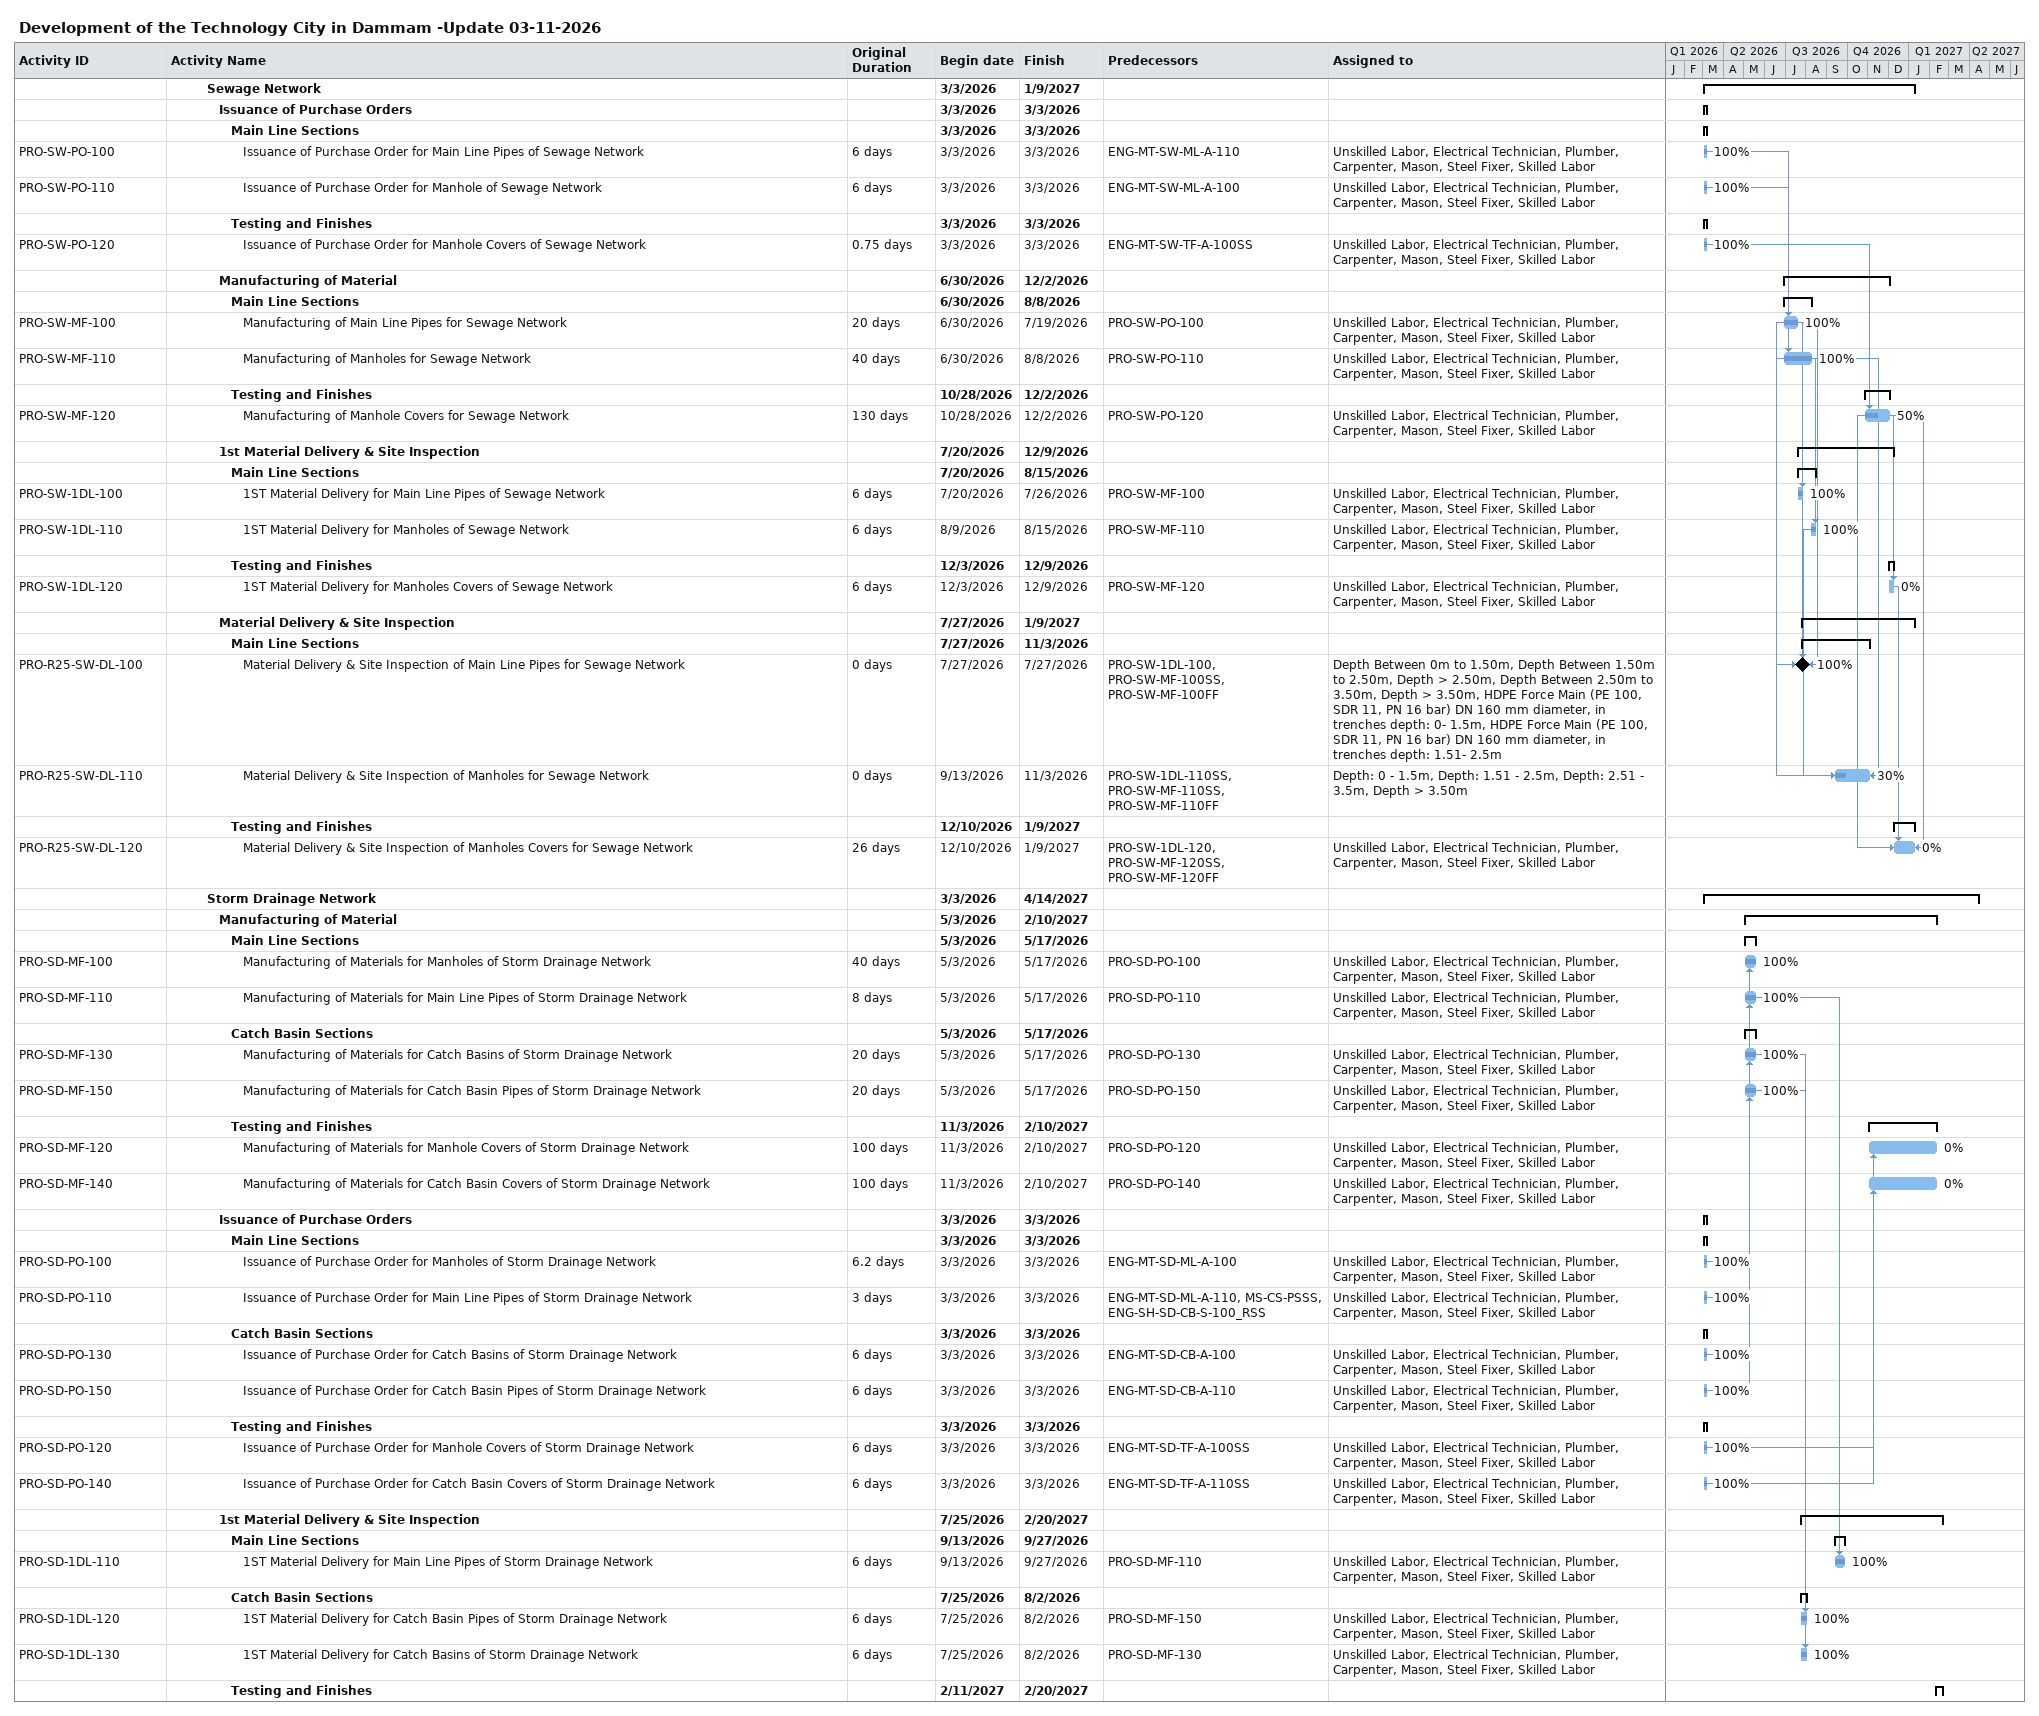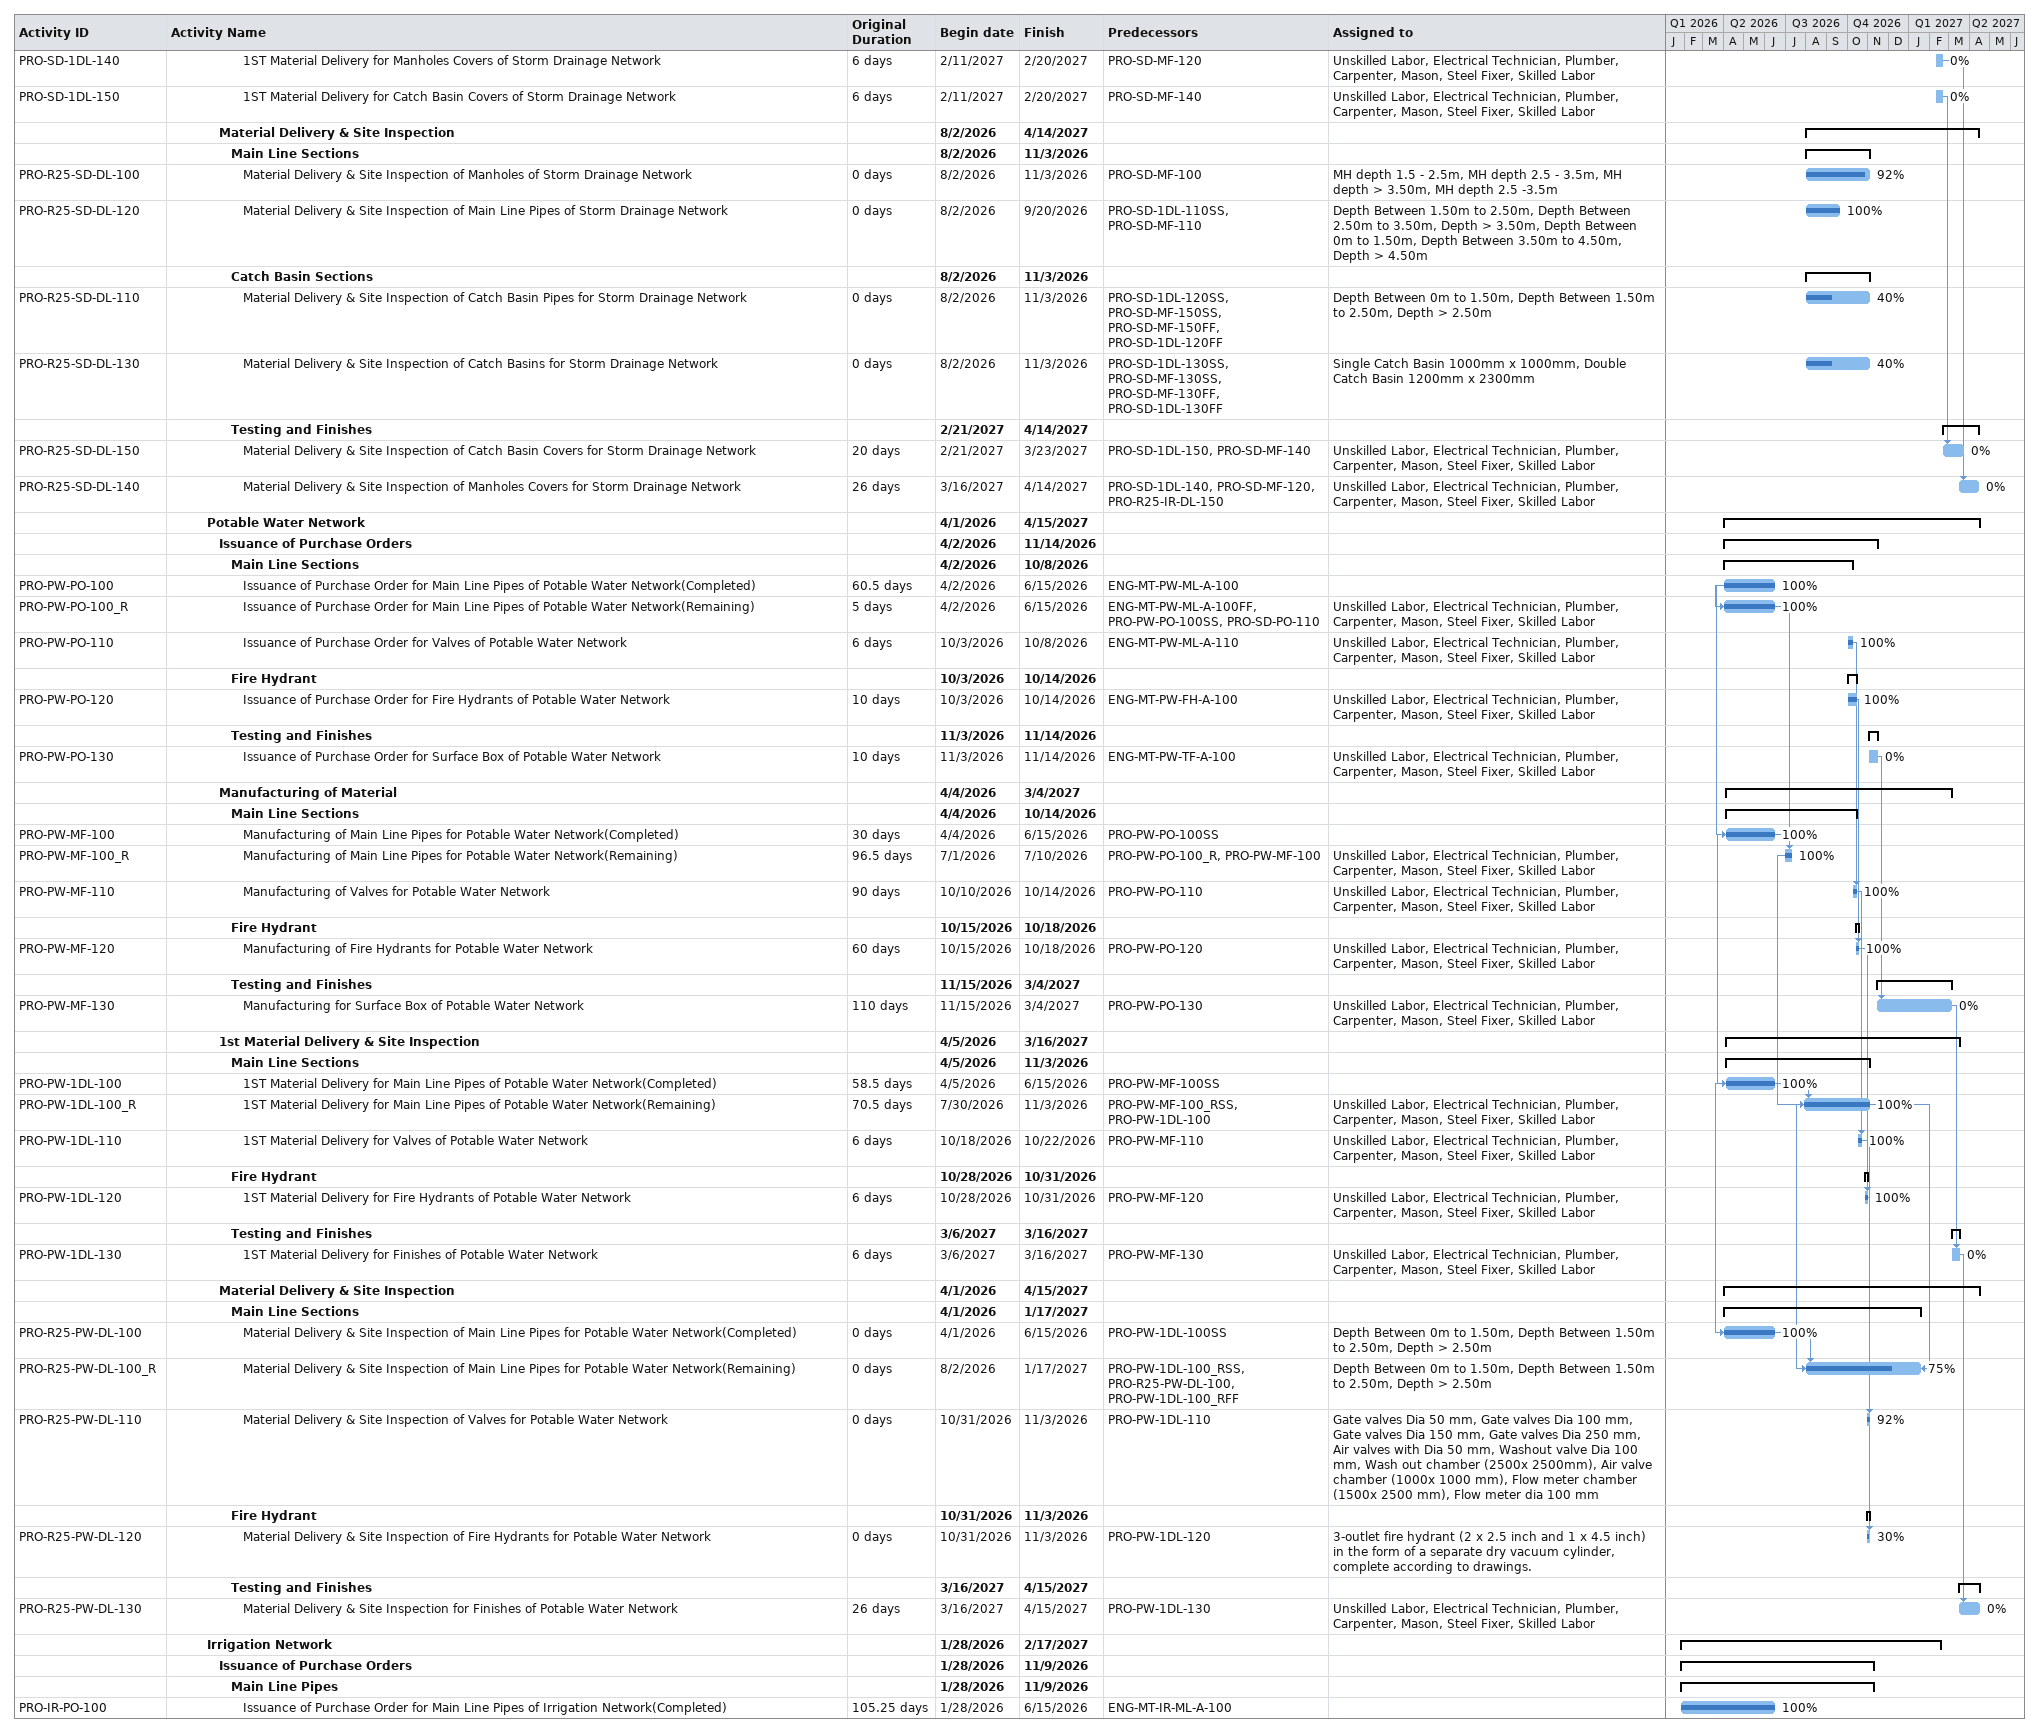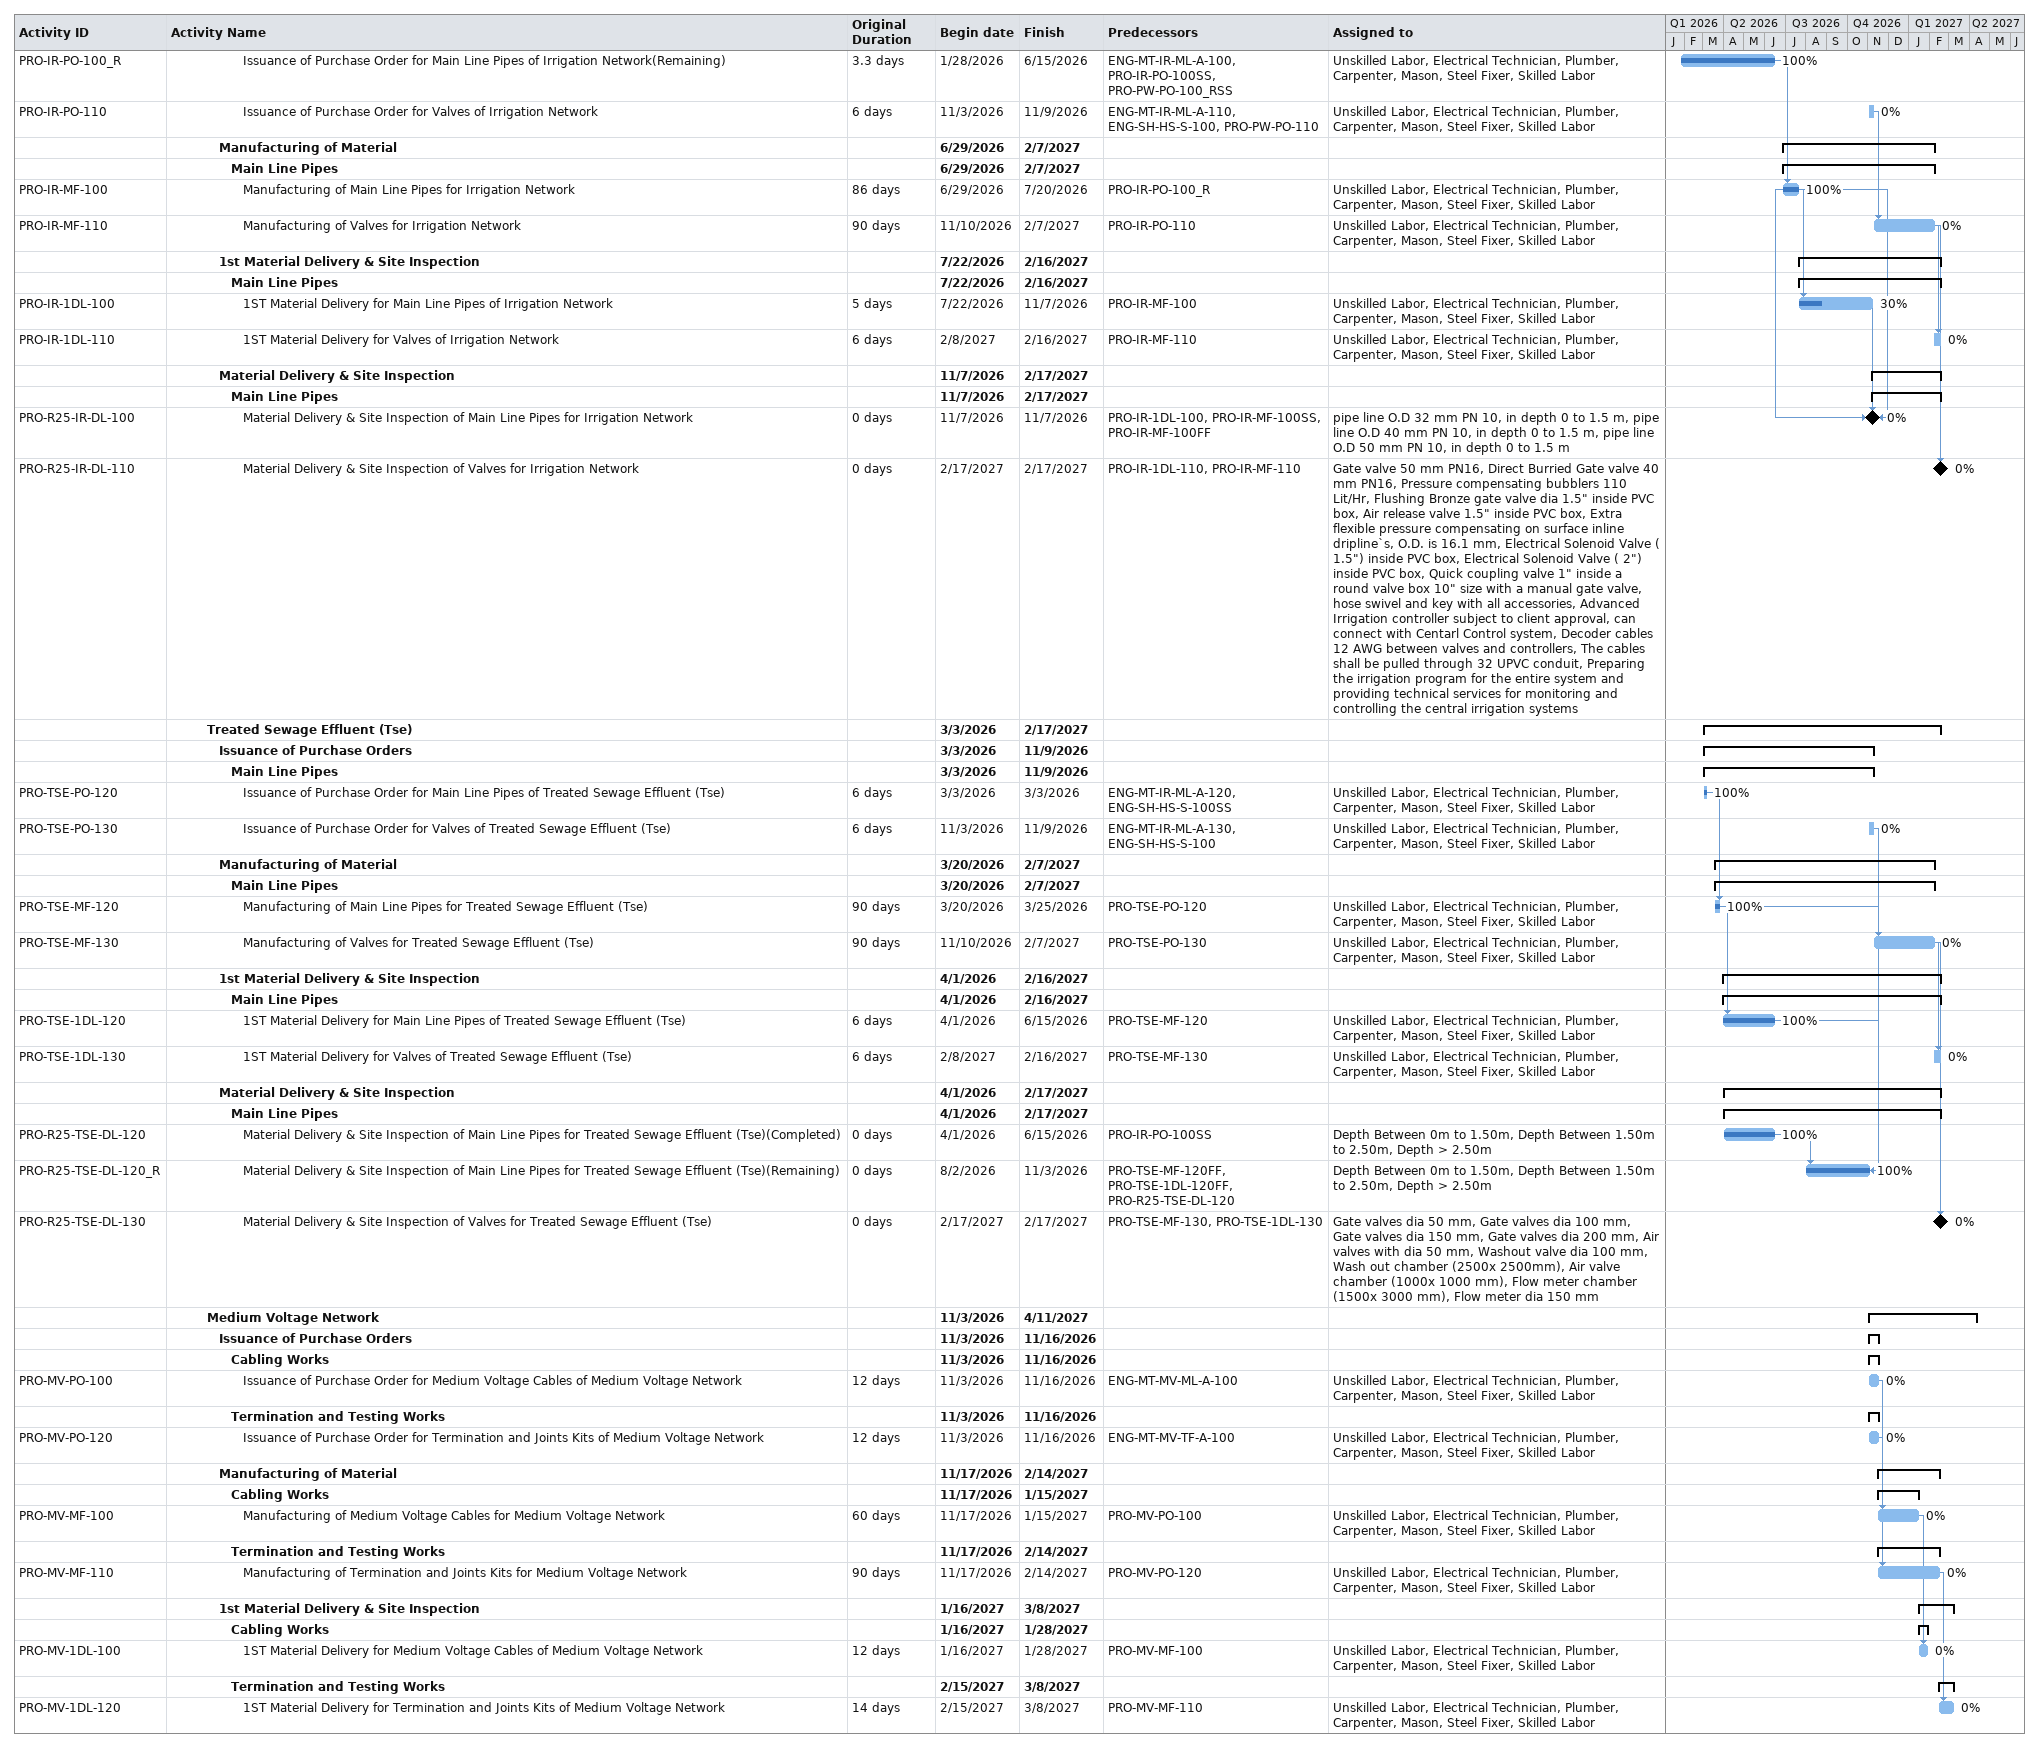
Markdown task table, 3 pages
Development of the Technology City in Dammam -Update 03-11-2026

| ID | Level | Task | Original duration | Start | Finish | Predecessors | Resources | % complete |
|---|---|---|---|---|---|---|---|---|
|  | 4 | **Sewage Network** |  | 2026-03-03 | 2027-01-09 |  |  |  |
|  | 5 | **Issuance of Purchase Orders** |  | 2026-03-03 | 2026-03-03 |  |  |  |
|  | 6 | **Main Line Sections** |  | 2026-03-03 | 2026-03-03 |  |  |  |
| PRO-SW-PO-100 | 7 | Issuance of Purchase Order for Main Line Pipes of Sewage Network | 6d | 2026-03-03 | 2026-03-03 | ENG-MT-SW-ML-A-110 | Unskilled Labor, Electrical Technician, Plumber, Carpenter, Mason, Steel Fixer, Skilled Labor | 100 |
| PRO-SW-PO-110 | 7 | Issuance of Purchase Order for Manhole of Sewage Network | 6d | 2026-03-03 | 2026-03-03 | ENG-MT-SW-ML-A-100 | Unskilled Labor, Electrical Technician, Plumber, Carpenter, Mason, Steel Fixer, Skilled Labor | 100 |
|  | 6 | **Testing and Finishes** |  | 2026-03-03 | 2026-03-03 |  |  |  |
| PRO-SW-PO-120 | 7 | Issuance of Purchase Order for Manhole Covers of Sewage Network | 0.75d | 2026-03-03 | 2026-03-03 | ENG-MT-SW-TF-A-100SS | Unskilled Labor, Electrical Technician, Plumber, Carpenter, Mason, Steel Fixer, Skilled Labor | 100 |
|  | 5 | **Manufacturing of Material** |  | 2026-06-30 | 2026-12-02 |  |  |  |
|  | 6 | **Main Line Sections** |  | 2026-06-30 | 2026-08-08 |  |  |  |
| PRO-SW-MF-100 | 7 | Manufacturing of Main Line Pipes for Sewage Network | 20d | 2026-06-30 | 2026-07-19 | PRO-SW-PO-100 | Unskilled Labor, Electrical Technician, Plumber, Carpenter, Mason, Steel Fixer, Skilled Labor | 100 |
| PRO-SW-MF-110 | 7 | Manufacturing of Manholes for Sewage Network | 40d | 2026-06-30 | 2026-08-08 | PRO-SW-PO-110 | Unskilled Labor, Electrical Technician, Plumber, Carpenter, Mason, Steel Fixer, Skilled Labor | 100 |
|  | 6 | **Testing and Finishes** |  | 2026-10-28 | 2026-12-02 |  |  |  |
| PRO-SW-MF-120 | 7 | Manufacturing of Manhole Covers for Sewage Network | 130d | 2026-10-28 | 2026-12-02 | PRO-SW-PO-120 | Unskilled Labor, Electrical Technician, Plumber, Carpenter, Mason, Steel Fixer, Skilled Labor | 50 |
|  | 5 | **1st Material Delivery & Site Inspection** |  | 2026-07-20 | 2026-12-09 |  |  |  |
|  | 6 | **Main Line Sections** |  | 2026-07-20 | 2026-08-15 |  |  |  |
| PRO-SW-1DL-100 | 7 | 1ST Material Delivery for Main Line Pipes of Sewage Network | 6d | 2026-07-20 | 2026-07-26 | PRO-SW-MF-100 | Unskilled Labor, Electrical Technician, Plumber, Carpenter, Mason, Steel Fixer, Skilled Labor | 100 |
| PRO-SW-1DL-110 | 7 | 1ST Material Delivery for Manholes of Sewage Network | 6d | 2026-08-09 | 2026-08-15 | PRO-SW-MF-110 | Unskilled Labor, Electrical Technician, Plumber, Carpenter, Mason, Steel Fixer, Skilled Labor | 100 |
|  | 6 | **Testing and Finishes** |  | 2026-12-03 | 2026-12-09 |  |  |  |
| PRO-SW-1DL-120 | 7 | 1ST Material Delivery for Manholes Covers of Sewage Network | 6d | 2026-12-03 | 2026-12-09 | PRO-SW-MF-120 | Unskilled Labor, Electrical Technician, Plumber, Carpenter, Mason, Steel Fixer, Skilled Labor | 0 |
|  | 5 | **Material Delivery & Site Inspection** |  | 2026-07-27 | 2027-01-09 |  |  |  |
|  | 6 | **Main Line Sections** |  | 2026-07-27 | 2026-11-03 |  |  |  |
| PRO-R25-SW-DL-100 | 7 | Material Delivery & Site Inspection of Main Line Pipes for Sewage Network | 0d | 2026-07-27 | 2026-07-27 | PRO-SW-1DL-100, PRO-SW-MF-100SS, PRO-SW-MF-100FF | Depth Between 0m to 1.50m, Depth Between 1.50m to 2.50m, Depth > 2.50m, Depth Between 2.50m to 3.50m, Depth > 3.50m, HDPE Force Main (PE 100, SDR 11, PN 16 bar) DN 160 mm diameter, in trenches depth: 0- 1.5m, HDPE Force Main (PE 100, SDR 11, PN 16 bar) DN 160 mm diameter, in trenches depth: 1.51- 2.5m | 100 |
| PRO-R25-SW-DL-110 | 7 | Material Delivery & Site Inspection of Manholes for Sewage Network | 0d | 2026-09-13 | 2026-11-03 | PRO-SW-1DL-110SS, PRO-SW-MF-110SS, PRO-SW-MF-110FF | Depth: 0 - 1.5m, Depth: 1.51 - 2.5m, Depth: 2.51 - 3.5m, Depth > 3.50m | 30 |
|  | 6 | **Testing and Finishes** |  | 2026-12-10 | 2027-01-09 |  |  |  |
| PRO-R25-SW-DL-120 | 7 | Material Delivery & Site Inspection of Manholes Covers for Sewage Network | 26d | 2026-12-10 | 2027-01-09 | PRO-SW-1DL-120, PRO-SW-MF-120SS, PRO-SW-MF-120FF | Unskilled Labor, Electrical Technician, Plumber, Carpenter, Mason, Steel Fixer, Skilled Labor | 0 |
|  | 4 | **Storm Drainage Network** |  | 2026-03-03 | 2027-04-14 |  |  |  |
|  | 5 | **Manufacturing of Material** |  | 2026-05-03 | 2027-02-10 |  |  |  |
|  | 6 | **Main Line Sections** |  | 2026-05-03 | 2026-05-17 |  |  |  |
| PRO-SD-MF-100 | 7 | Manufacturing of Materials for Manholes of Storm Drainage Network | 40d | 2026-05-03 | 2026-05-17 | PRO-SD-PO-100 | Unskilled Labor, Electrical Technician, Plumber, Carpenter, Mason, Steel Fixer, Skilled Labor | 100 |
| PRO-SD-MF-110 | 7 | Manufacturing of Materials for Main Line Pipes of Storm Drainage Network | 8d | 2026-05-03 | 2026-05-17 | PRO-SD-PO-110 | Unskilled Labor, Electrical Technician, Plumber, Carpenter, Mason, Steel Fixer, Skilled Labor | 100 |
|  | 6 | **Catch Basin Sections** |  | 2026-05-03 | 2026-05-17 |  |  |  |
| PRO-SD-MF-130 | 7 | Manufacturing of Materials for Catch Basins of Storm Drainage Network | 20d | 2026-05-03 | 2026-05-17 | PRO-SD-PO-130 | Unskilled Labor, Electrical Technician, Plumber, Carpenter, Mason, Steel Fixer, Skilled Labor | 100 |
| PRO-SD-MF-150 | 7 | Manufacturing of Materials for Catch Basin Pipes of Storm Drainage Network | 20d | 2026-05-03 | 2026-05-17 | PRO-SD-PO-150 | Unskilled Labor, Electrical Technician, Plumber, Carpenter, Mason, Steel Fixer, Skilled Labor | 100 |
|  | 6 | **Testing and Finishes** |  | 2026-11-03 | 2027-02-10 |  |  |  |
| PRO-SD-MF-120 | 7 | Manufacturing of Materials for Manhole Covers of Storm Drainage Network | 100d | 2026-11-03 | 2027-02-10 | PRO-SD-PO-120 | Unskilled Labor, Electrical Technician, Plumber, Carpenter, Mason, Steel Fixer, Skilled Labor | 0 |
| PRO-SD-MF-140 | 7 | Manufacturing of Materials for Catch Basin Covers of Storm Drainage Network | 100d | 2026-11-03 | 2027-02-10 | PRO-SD-PO-140 | Unskilled Labor, Electrical Technician, Plumber, Carpenter, Mason, Steel Fixer, Skilled Labor | 0 |
|  | 5 | **Issuance of Purchase Orders** |  | 2026-03-03 | 2026-03-03 |  |  |  |
|  | 6 | **Main Line Sections** |  | 2026-03-03 | 2026-03-03 |  |  |  |
| PRO-SD-PO-100 | 7 | Issuance of Purchase Order for Manholes of Storm Drainage Network | 6.2d | 2026-03-03 | 2026-03-03 | ENG-MT-SD-ML-A-100 | Unskilled Labor, Electrical Technician, Plumber, Carpenter, Mason, Steel Fixer, Skilled Labor | 100 |
| PRO-SD-PO-110 | 7 | Issuance of Purchase Order for Main Line Pipes of Storm Drainage Network | 3d | 2026-03-03 | 2026-03-03 | ENG-MT-SD-ML-A-110, MS-CS-PSSS, ENG-SH-SD-CB-S-100_RSS | Unskilled Labor, Electrical Technician, Plumber, Carpenter, Mason, Steel Fixer, Skilled Labor | 100 |
|  | 6 | **Catch Basin Sections** |  | 2026-03-03 | 2026-03-03 |  |  |  |
| PRO-SD-PO-130 | 7 | Issuance of Purchase Order for Catch Basins of Storm Drainage Network | 6d | 2026-03-03 | 2026-03-03 | ENG-MT-SD-CB-A-100 | Unskilled Labor, Electrical Technician, Plumber, Carpenter, Mason, Steel Fixer, Skilled Labor | 100 |
| PRO-SD-PO-150 | 7 | Issuance of Purchase Order for Catch Basin Pipes of Storm Drainage Network | 6d | 2026-03-03 | 2026-03-03 | ENG-MT-SD-CB-A-110 | Unskilled Labor, Electrical Technician, Plumber, Carpenter, Mason, Steel Fixer, Skilled Labor | 100 |
|  | 6 | **Testing and Finishes** |  | 2026-03-03 | 2026-03-03 |  |  |  |
| PRO-SD-PO-120 | 7 | Issuance of Purchase Order for Manhole Covers of Storm Drainage Network | 6d | 2026-03-03 | 2026-03-03 | ENG-MT-SD-TF-A-100SS | Unskilled Labor, Electrical Technician, Plumber, Carpenter, Mason, Steel Fixer, Skilled Labor | 100 |
| PRO-SD-PO-140 | 7 | Issuance of Purchase Order for Catch Basin Covers of Storm Drainage Network | 6d | 2026-03-03 | 2026-03-03 | ENG-MT-SD-TF-A-110SS | Unskilled Labor, Electrical Technician, Plumber, Carpenter, Mason, Steel Fixer, Skilled Labor | 100 |
|  | 5 | **1st Material Delivery & Site Inspection** |  | 2026-07-25 | 2027-02-20 |  |  |  |
|  | 6 | **Main Line Sections** |  | 2026-09-13 | 2026-09-27 |  |  |  |
| PRO-SD-1DL-110 | 7 | 1ST Material Delivery for Main Line Pipes of Storm Drainage Network | 6d | 2026-09-13 | 2026-09-27 | PRO-SD-MF-110 | Unskilled Labor, Electrical Technician, Plumber, Carpenter, Mason, Steel Fixer, Skilled Labor | 100 |
|  | 6 | **Catch Basin Sections** |  | 2026-07-25 | 2026-08-02 |  |  |  |
| PRO-SD-1DL-120 | 7 | 1ST Material Delivery for Catch Basin Pipes of Storm Drainage Network | 6d | 2026-07-25 | 2026-08-02 | PRO-SD-MF-150 | Unskilled Labor, Electrical Technician, Plumber, Carpenter, Mason, Steel Fixer, Skilled Labor | 100 |
| PRO-SD-1DL-130 | 7 | 1ST Material Delivery for Catch Basins of Storm Drainage Network | 6d | 2026-07-25 | 2026-08-02 | PRO-SD-MF-130 | Unskilled Labor, Electrical Technician, Plumber, Carpenter, Mason, Steel Fixer, Skilled Labor | 100 |
|  | 6 | **Testing and Finishes** |  | 2027-02-11 | 2027-02-20 |  |  |  |
| PRO-SD-1DL-140 | 7 | 1ST Material Delivery for Manholes Covers of Storm Drainage Network | 6d | 2027-02-11 | 2027-02-20 | PRO-SD-MF-120 | Unskilled Labor, Electrical Technician, Plumber, Carpenter, Mason, Steel Fixer, Skilled Labor | 0 |
| PRO-SD-1DL-150 | 7 | 1ST Material Delivery for Catch Basin Covers of Storm Drainage Network | 6d | 2027-02-11 | 2027-02-20 | PRO-SD-MF-140 | Unskilled Labor, Electrical Technician, Plumber, Carpenter, Mason, Steel Fixer, Skilled Labor | 0 |
|  | 5 | **Material Delivery & Site Inspection** |  | 2026-08-02 | 2027-04-14 |  |  |  |
|  | 6 | **Main Line Sections** |  | 2026-08-02 | 2026-11-03 |  |  |  |
| PRO-R25-SD-DL-100 | 7 | Material Delivery & Site Inspection of Manholes of Storm Drainage Network | 0d | 2026-08-02 | 2026-11-03 | PRO-SD-MF-100 | MH depth 1.5 - 2.5m, MH depth 2.5 - 3.5m, MH depth > 3.50m, MH depth 2.5 -3.5m | 92 |
| PRO-R25-SD-DL-120 | 7 | Material Delivery & Site Inspection of Main Line Pipes of Storm Drainage Network | 0d | 2026-08-02 | 2026-09-20 | PRO-SD-1DL-110SS, PRO-SD-MF-110 | Depth Between 1.50m to 2.50m, Depth Between 2.50m to 3.50m, Depth > 3.50m, Depth Between 0m to 1.50m, Depth Between 3.50m to 4.50m, Depth > 4.50m | 100 |
|  | 6 | **Catch Basin Sections** |  | 2026-08-02 | 2026-11-03 |  |  |  |
| PRO-R25-SD-DL-110 | 7 | Material Delivery & Site Inspection of Catch Basin Pipes for Storm Drainage Network | 0d | 2026-08-02 | 2026-11-03 | PRO-SD-1DL-120SS, PRO-SD-MF-150SS, PRO-SD-MF-150FF, PRO-SD-1DL-120FF | Depth Between 0m to 1.50m, Depth Between 1.50m to 2.50m, Depth > 2.50m | 40 |
| PRO-R25-SD-DL-130 | 7 | Material Delivery & Site Inspection of Catch Basins for Storm Drainage Network | 0d | 2026-08-02 | 2026-11-03 | PRO-SD-1DL-130SS, PRO-SD-MF-130SS, PRO-SD-MF-130FF, PRO-SD-1DL-130FF | Single Catch Basin 1000mm x 1000mm, Double Catch Basin 1200mm x 2300mm | 40 |
|  | 6 | **Testing and Finishes** |  | 2027-02-21 | 2027-04-14 |  |  |  |
| PRO-R25-SD-DL-150 | 7 | Material Delivery & Site Inspection of Catch Basin Covers for Storm Drainage Network | 20d | 2027-02-21 | 2027-03-23 | PRO-SD-1DL-150, PRO-SD-MF-140 | Unskilled Labor, Electrical Technician, Plumber, Carpenter, Mason, Steel Fixer, Skilled Labor | 0 |
| PRO-R25-SD-DL-140 | 7 | Material Delivery & Site Inspection of Manholes Covers for Storm Drainage Network | 26d | 2027-03-16 | 2027-04-14 | PRO-SD-1DL-140, PRO-SD-MF-120, PRO-R25-IR-DL-150 | Unskilled Labor, Electrical Technician, Plumber, Carpenter, Mason, Steel Fixer, Skilled Labor | 0 |
|  | 4 | **Potable Water Network** |  | 2026-04-01 | 2027-04-15 |  |  |  |
|  | 5 | **Issuance of Purchase Orders** |  | 2026-04-02 | 2026-11-14 |  |  |  |
|  | 6 | **Main Line Sections** |  | 2026-04-02 | 2026-10-08 |  |  |  |
| PRO-PW-PO-100 | 7 | Issuance of Purchase Order for Main Line Pipes of Potable Water Network(Completed) | 60.5d | 2026-04-02 | 2026-06-15 | ENG-MT-PW-ML-A-100 |  | 100 |
| PRO-PW-PO-100_R | 7 | Issuance of Purchase Order for Main Line Pipes of Potable Water Network(Remaining) | 5d | 2026-04-02 | 2026-06-15 | ENG-MT-PW-ML-A-100FF, PRO-PW-PO-100SS, PRO-SD-PO-110 | Unskilled Labor, Electrical Technician, Plumber, Carpenter, Mason, Steel Fixer, Skilled Labor | 100 |
| PRO-PW-PO-110 | 7 | Issuance of Purchase Order for Valves of Potable Water Network | 6d | 2026-10-03 | 2026-10-08 | ENG-MT-PW-ML-A-110 | Unskilled Labor, Electrical Technician, Plumber, Carpenter, Mason, Steel Fixer, Skilled Labor | 100 |
|  | 6 | **Fire Hydrant** |  | 2026-10-03 | 2026-10-14 |  |  |  |
| PRO-PW-PO-120 | 7 | Issuance of Purchase Order for Fire Hydrants of Potable Water Network | 10d | 2026-10-03 | 2026-10-14 | ENG-MT-PW-FH-A-100 | Unskilled Labor, Electrical Technician, Plumber, Carpenter, Mason, Steel Fixer, Skilled Labor | 100 |
|  | 6 | **Testing and Finishes** |  | 2026-11-03 | 2026-11-14 |  |  |  |
| PRO-PW-PO-130 | 7 | Issuance of Purchase Order for Surface Box of Potable Water Network | 10d | 2026-11-03 | 2026-11-14 | ENG-MT-PW-TF-A-100 | Unskilled Labor, Electrical Technician, Plumber, Carpenter, Mason, Steel Fixer, Skilled Labor | 0 |
|  | 5 | **Manufacturing of Material** |  | 2026-04-04 | 2027-03-04 |  |  |  |
|  | 6 | **Main Line Sections** |  | 2026-04-04 | 2026-10-14 |  |  |  |
| PRO-PW-MF-100 | 7 | Manufacturing of Main Line Pipes for Potable Water Network(Completed) | 30d | 2026-04-04 | 2026-06-15 | PRO-PW-PO-100SS |  | 100 |
| PRO-PW-MF-100_R | 7 | Manufacturing of Main Line Pipes for Potable Water Network(Remaining) | 96.5d | 2026-07-01 | 2026-07-10 | PRO-PW-PO-100_R, PRO-PW-MF-100 | Unskilled Labor, Electrical Technician, Plumber, Carpenter, Mason, Steel Fixer, Skilled Labor | 100 |
| PRO-PW-MF-110 | 7 | Manufacturing of Valves for Potable Water Network | 90d | 2026-10-10 | 2026-10-14 | PRO-PW-PO-110 | Unskilled Labor, Electrical Technician, Plumber, Carpenter, Mason, Steel Fixer, Skilled Labor | 100 |
|  | 6 | **Fire Hydrant** |  | 2026-10-15 | 2026-10-18 |  |  |  |
| PRO-PW-MF-120 | 7 | Manufacturing of Fire Hydrants for Potable Water Network | 60d | 2026-10-15 | 2026-10-18 | PRO-PW-PO-120 | Unskilled Labor, Electrical Technician, Plumber, Carpenter, Mason, Steel Fixer, Skilled Labor | 100 |
|  | 6 | **Testing and Finishes** |  | 2026-11-15 | 2027-03-04 |  |  |  |
| PRO-PW-MF-130 | 7 | Manufacturing for Surface Box of Potable Water Network | 110d | 2026-11-15 | 2027-03-04 | PRO-PW-PO-130 | Unskilled Labor, Electrical Technician, Plumber, Carpenter, Mason, Steel Fixer, Skilled Labor | 0 |
|  | 5 | **1st Material Delivery & Site Inspection** |  | 2026-04-05 | 2027-03-16 |  |  |  |
|  | 6 | **Main Line Sections** |  | 2026-04-05 | 2026-11-03 |  |  |  |
| PRO-PW-1DL-100 | 7 | 1ST Material Delivery for Main Line Pipes of Potable Water Network(Completed) | 58.5d | 2026-04-05 | 2026-06-15 | PRO-PW-MF-100SS |  | 100 |
| PRO-PW-1DL-100_R | 7 | 1ST Material Delivery for Main Line Pipes of Potable Water Network(Remaining) | 70.5d | 2026-07-30 | 2026-11-03 | PRO-PW-MF-100_RSS, PRO-PW-1DL-100 | Unskilled Labor, Electrical Technician, Plumber, Carpenter, Mason, Steel Fixer, Skilled Labor | 100 |
| PRO-PW-1DL-110 | 7 | 1ST Material Delivery for Valves of Potable Water Network | 6d | 2026-10-18 | 2026-10-22 | PRO-PW-MF-110 | Unskilled Labor, Electrical Technician, Plumber, Carpenter, Mason, Steel Fixer, Skilled Labor | 100 |
|  | 6 | **Fire Hydrant** |  | 2026-10-28 | 2026-10-31 |  |  |  |
| PRO-PW-1DL-120 | 7 | 1ST Material Delivery for Fire Hydrants of Potable Water Network | 6d | 2026-10-28 | 2026-10-31 | PRO-PW-MF-120 | Unskilled Labor, Electrical Technician, Plumber, Carpenter, Mason, Steel Fixer, Skilled Labor | 100 |
|  | 6 | **Testing and Finishes** |  | 2027-03-06 | 2027-03-16 |  |  |  |
| PRO-PW-1DL-130 | 7 | 1ST Material Delivery for Finishes of Potable Water Network | 6d | 2027-03-06 | 2027-03-16 | PRO-PW-MF-130 | Unskilled Labor, Electrical Technician, Plumber, Carpenter, Mason, Steel Fixer, Skilled Labor | 0 |
|  | 5 | **Material Delivery & Site Inspection** |  | 2026-04-01 | 2027-04-15 |  |  |  |
|  | 6 | **Main Line Sections** |  | 2026-04-01 | 2027-01-17 |  |  |  |
| PRO-R25-PW-DL-100 | 7 | Material Delivery & Site Inspection of Main Line Pipes for Potable Water Network(Completed) | 0d | 2026-04-01 | 2026-06-15 | PRO-PW-1DL-100SS | Depth Between 0m to 1.50m, Depth Between 1.50m to 2.50m, Depth > 2.50m | 100 |
| PRO-R25-PW-DL-100_R | 7 | Material Delivery & Site Inspection of Main Line Pipes for Potable Water Network(Remaining) | 0d | 2026-08-02 | 2027-01-17 | PRO-PW-1DL-100_RSS, PRO-R25-PW-DL-100, PRO-PW-1DL-100_RFF | Depth Between 0m to 1.50m, Depth Between 1.50m to 2.50m, Depth > 2.50m | 75 |
| PRO-R25-PW-DL-110 | 7 | Material Delivery & Site Inspection of Valves for Potable Water Network | 0d | 2026-10-31 | 2026-11-03 | PRO-PW-1DL-110 | Gate valves Dia 50 mm, Gate valves Dia 100 mm, Gate valves Dia 150 mm, Gate valves Dia 250 mm, Air valves with Dia 50 mm, Washout valve Dia 100 mm, Wash out chamber (2500x 2500mm), Air valve chamber (1000x 1000 mm), Flow meter chamber (1500x 2500 mm), Flow meter dia 100 mm | 92 |
|  | 6 | **Fire Hydrant** |  | 2026-10-31 | 2026-11-03 |  |  |  |
| PRO-R25-PW-DL-120 | 7 | Material Delivery & Site Inspection of Fire Hydrants for Potable Water Network | 0d | 2026-10-31 | 2026-11-03 | PRO-PW-1DL-120 | 3-outlet fire hydrant (2 x 2.5 inch and 1 x 4.5 inch) in the form of a separate dry vacuum cylinder, complete according to drawings. | 30 |
|  | 6 | **Testing and Finishes** |  | 2027-03-16 | 2027-04-15 |  |  |  |
| PRO-R25-PW-DL-130 | 7 | Material Delivery & Site Inspection for Finishes of Potable Water Network | 26d | 2027-03-16 | 2027-04-15 | PRO-PW-1DL-130 | Unskilled Labor, Electrical Technician, Plumber, Carpenter, Mason, Steel Fixer, Skilled Labor | 0 |
|  | 4 | **Irrigation Network** |  | 2026-01-28 | 2027-02-17 |  |  |  |
|  | 5 | **Issuance of Purchase Orders** |  | 2026-01-28 | 2026-11-09 |  |  |  |
|  | 6 | **Main Line Pipes** |  | 2026-01-28 | 2026-11-09 |  |  |  |
| PRO-IR-PO-100 | 7 | Issuance of Purchase Order for Main Line Pipes of Irrigation Network(Completed) | 105.25d | 2026-01-28 | 2026-06-15 | ENG-MT-IR-ML-A-100 |  | 100 |
| PRO-IR-PO-100_R | 7 | Issuance of Purchase Order for Main Line Pipes of Irrigation Network(Remaining) | 3.3d | 2026-01-28 | 2026-06-15 | ENG-MT-IR-ML-A-100, PRO-IR-PO-100SS, PRO-PW-PO-100_RSS | Unskilled Labor, Electrical Technician, Plumber, Carpenter, Mason, Steel Fixer, Skilled Labor | 100 |
| PRO-IR-PO-110 | 7 | Issuance of Purchase Order for Valves of Irrigation Network | 6d | 2026-11-03 | 2026-11-09 | ENG-MT-IR-ML-A-110, ENG-SH-HS-S-100, PRO-PW-PO-110 | Unskilled Labor, Electrical Technician, Plumber, Carpenter, Mason, Steel Fixer, Skilled Labor | 0 |
|  | 5 | **Manufacturing of Material** |  | 2026-06-29 | 2027-02-07 |  |  |  |
|  | 6 | **Main Line Pipes** |  | 2026-06-29 | 2027-02-07 |  |  |  |
| PRO-IR-MF-100 | 7 | Manufacturing of Main Line Pipes for Irrigation Network | 86d | 2026-06-29 | 2026-07-20 | PRO-IR-PO-100_R | Unskilled Labor, Electrical Technician, Plumber, Carpenter, Mason, Steel Fixer, Skilled Labor | 100 |
| PRO-IR-MF-110 | 7 | Manufacturing of Valves for Irrigation Network | 90d | 2026-11-10 | 2027-02-07 | PRO-IR-PO-110 | Unskilled Labor, Electrical Technician, Plumber, Carpenter, Mason, Steel Fixer, Skilled Labor | 0 |
|  | 5 | **1st Material Delivery & Site Inspection** |  | 2026-07-22 | 2027-02-16 |  |  |  |
|  | 6 | **Main Line Pipes** |  | 2026-07-22 | 2027-02-16 |  |  |  |
| PRO-IR-1DL-100 | 7 | 1ST Material Delivery for Main Line Pipes of Irrigation Network | 5d | 2026-07-22 | 2026-11-07 | PRO-IR-MF-100 | Unskilled Labor, Electrical Technician, Plumber, Carpenter, Mason, Steel Fixer, Skilled Labor | 30 |
| PRO-IR-1DL-110 | 7 | 1ST Material Delivery for Valves of Irrigation Network | 6d | 2027-02-08 | 2027-02-16 | PRO-IR-MF-110 | Unskilled Labor, Electrical Technician, Plumber, Carpenter, Mason, Steel Fixer, Skilled Labor | 0 |
|  | 5 | **Material Delivery & Site Inspection** |  | 2026-11-07 | 2027-02-17 |  |  |  |
|  | 6 | **Main Line Pipes** |  | 2026-11-07 | 2027-02-17 |  |  |  |
| PRO-R25-IR-DL-100 | 7 | Material Delivery & Site Inspection of Main Line Pipes for Irrigation Network | 0d | 2026-11-07 | 2026-11-07 | PRO-IR-1DL-100, PRO-IR-MF-100SS, PRO-IR-MF-100FF | pipe line O.D 32 mm PN 10, in depth 0 to 1.5 m, pipe line O.D 40 mm PN 10, in depth 0 to 1.5 m, pipe line O.D 50 mm PN 10, in depth 0 to 1.5 m | 0 |
| PRO-R25-IR-DL-110 | 7 | Material Delivery & Site Inspection of Valves for Irrigation Network | 0d | 2027-02-17 | 2027-02-17 | PRO-IR-1DL-110, PRO-IR-MF-110 | Gate valve 50 mm PN16, Direct Burried Gate valve 40 mm PN16, Pressure compensating bubblers 110 Lit/Hr, Flushing Bronze gate valve dia 1.5" inside PVC box, Air release valve 1.5" inside PVC box, Extra flexible pressure compensating on surface inline dripline`s, O.D. is 16.1 mm, Electrical Solenoid Valve ( 1.5") inside PVC box, Electrical Solenoid Valve ( 2") inside PVC box, Quick coupling valve 1" inside a round valve box 10" size with a manual gate valve, hose swivel and key with all accessories, Advanced Irrigation controller subject to client approval, can connect with Centarl Control system, Decoder cables 12 AWG between valves and controllers, The cables shall be pulled through 32 UPVC conduit, Preparing the irrigation program for the entire system and providing technical services for monitoring and controlling the central irrigation systems | 0 |
|  | 4 | **Treated Sewage Effluent (Tse)** |  | 2026-03-03 | 2027-02-17 |  |  |  |
|  | 5 | **Issuance of Purchase Orders** |  | 2026-03-03 | 2026-11-09 |  |  |  |
|  | 6 | **Main Line Pipes** |  | 2026-03-03 | 2026-11-09 |  |  |  |
| PRO-TSE-PO-120 | 7 | Issuance of Purchase Order for Main Line Pipes of Treated Sewage Effluent (Tse) | 6d | 2026-03-03 | 2026-03-03 | ENG-MT-IR-ML-A-120, ENG-SH-HS-S-100SS | Unskilled Labor, Electrical Technician, Plumber, Carpenter, Mason, Steel Fixer, Skilled Labor | 100 |
| PRO-TSE-PO-130 | 7 | Issuance of Purchase Order for Valves of Treated Sewage Effluent (Tse) | 6d | 2026-11-03 | 2026-11-09 | ENG-MT-IR-ML-A-130, ENG-SH-HS-S-100 | Unskilled Labor, Electrical Technician, Plumber, Carpenter, Mason, Steel Fixer, Skilled Labor | 0 |
|  | 5 | **Manufacturing of Material** |  | 2026-03-20 | 2027-02-07 |  |  |  |
|  | 6 | **Main Line Pipes** |  | 2026-03-20 | 2027-02-07 |  |  |  |
| PRO-TSE-MF-120 | 7 | Manufacturing of Main Line Pipes for Treated Sewage Effluent (Tse) | 90d | 2026-03-20 | 2026-03-25 | PRO-TSE-PO-120 | Unskilled Labor, Electrical Technician, Plumber, Carpenter, Mason, Steel Fixer, Skilled Labor | 100 |
| PRO-TSE-MF-130 | 7 | Manufacturing of Valves for Treated Sewage Effluent (Tse) | 90d | 2026-11-10 | 2027-02-07 | PRO-TSE-PO-130 | Unskilled Labor, Electrical Technician, Plumber, Carpenter, Mason, Steel Fixer, Skilled Labor | 0 |
|  | 5 | **1st Material Delivery & Site Inspection** |  | 2026-04-01 | 2027-02-16 |  |  |  |
|  | 6 | **Main Line Pipes** |  | 2026-04-01 | 2027-02-16 |  |  |  |
| PRO-TSE-1DL-120 | 7 | 1ST Material Delivery for Main Line Pipes of Treated Sewage Effluent (Tse) | 6d | 2026-04-01 | 2026-06-15 | PRO-TSE-MF-120 | Unskilled Labor, Electrical Technician, Plumber, Carpenter, Mason, Steel Fixer, Skilled Labor | 100 |
| PRO-TSE-1DL-130 | 7 | 1ST Material Delivery for Valves of Treated Sewage Effluent (Tse) | 6d | 2027-02-08 | 2027-02-16 | PRO-TSE-MF-130 | Unskilled Labor, Electrical Technician, Plumber, Carpenter, Mason, Steel Fixer, Skilled Labor | 0 |
|  | 5 | **Material Delivery & Site Inspection** |  | 2026-04-01 | 2027-02-17 |  |  |  |
|  | 6 | **Main Line Pipes** |  | 2026-04-01 | 2027-02-17 |  |  |  |
| PRO-R25-TSE-DL-120 | 7 | Material Delivery & Site Inspection of Main Line Pipes for Treated Sewage Effluent (Tse)(Completed) | 0d | 2026-04-01 | 2026-06-15 | PRO-IR-PO-100SS | Depth Between 0m to 1.50m, Depth Between 1.50m to 2.50m, Depth > 2.50m | 100 |
| PRO-R25-TSE-DL-120_R | 7 | Material Delivery & Site Inspection of Main Line Pipes for Treated Sewage Effluent (Tse)(Remaining) | 0d | 2026-08-02 | 2026-11-03 | PRO-TSE-MF-120FF, PRO-TSE-1DL-120FF, PRO-R25-TSE-DL-120 | Depth Between 0m to 1.50m, Depth Between 1.50m to 2.50m, Depth > 2.50m | 100 |
| PRO-R25-TSE-DL-130 | 7 | Material Delivery & Site Inspection of Valves for Treated Sewage Effluent (Tse) | 0d | 2027-02-17 | 2027-02-17 | PRO-TSE-MF-130, PRO-TSE-1DL-130 | Gate valves dia 50 mm, Gate valves dia 100 mm, Gate valves dia 150 mm, Gate valves dia 200 mm, Air valves with dia 50 mm, Washout valve dia 100 mm, Wash out chamber (2500x 2500mm), Air valve chamber (1000x 1000 mm), Flow meter chamber (1500x 3000 mm), Flow meter dia 150 mm | 0 |
|  | 4 | **Medium Voltage Network** |  | 2026-11-03 | 2027-04-11 |  |  |  |
|  | 5 | **Issuance of Purchase Orders** |  | 2026-11-03 | 2026-11-16 |  |  |  |
|  | 6 | **Cabling Works** |  | 2026-11-03 | 2026-11-16 |  |  |  |
| PRO-MV-PO-100 | 7 | Issuance of Purchase Order for Medium Voltage Cables of Medium Voltage Network | 12d | 2026-11-03 | 2026-11-16 | ENG-MT-MV-ML-A-100 | Unskilled Labor, Electrical Technician, Plumber, Carpenter, Mason, Steel Fixer, Skilled Labor | 0 |
|  | 6 | **Termination and Testing Works** |  | 2026-11-03 | 2026-11-16 |  |  |  |
| PRO-MV-PO-120 | 7 | Issuance of Purchase Order for Termination and Joints Kits of Medium Voltage Network | 12d | 2026-11-03 | 2026-11-16 | ENG-MT-MV-TF-A-100 | Unskilled Labor, Electrical Technician, Plumber, Carpenter, Mason, Steel Fixer, Skilled Labor | 0 |
|  | 5 | **Manufacturing of Material** |  | 2026-11-17 | 2027-02-14 |  |  |  |
|  | 6 | **Cabling Works** |  | 2026-11-17 | 2027-01-15 |  |  |  |
| PRO-MV-MF-100 | 7 | Manufacturing of Medium Voltage Cables for Medium Voltage Network | 60d | 2026-11-17 | 2027-01-15 | PRO-MV-PO-100 | Unskilled Labor, Electrical Technician, Plumber, Carpenter, Mason, Steel Fixer, Skilled Labor | 0 |
|  | 6 | **Termination and Testing Works** |  | 2026-11-17 | 2027-02-14 |  |  |  |
| PRO-MV-MF-110 | 7 | Manufacturing of Termination and Joints Kits for Medium Voltage Network | 90d | 2026-11-17 | 2027-02-14 | PRO-MV-PO-120 | Unskilled Labor, Electrical Technician, Plumber, Carpenter, Mason, Steel Fixer, Skilled Labor | 0 |
|  | 5 | **1st Material Delivery & Site Inspection** |  | 2027-01-16 | 2027-03-08 |  |  |  |
|  | 6 | **Cabling Works** |  | 2027-01-16 | 2027-01-28 |  |  |  |
| PRO-MV-1DL-100 | 7 | 1ST Material Delivery for Medium Voltage Cables of Medium Voltage Network | 12d | 2027-01-16 | 2027-01-28 | PRO-MV-MF-100 | Unskilled Labor, Electrical Technician, Plumber, Carpenter, Mason, Steel Fixer, Skilled Labor | 0 |
|  | 6 | **Termination and Testing Works** |  | 2027-02-15 | 2027-03-08 |  |  |  |
| PRO-MV-1DL-120 | 7 | 1ST Material Delivery for Termination and Joints Kits of Medium Voltage Network | 14d | 2027-02-15 | 2027-03-08 | PRO-MV-MF-110 | Unskilled Labor, Electrical Technician, Plumber, Carpenter, Mason, Steel Fixer, Skilled Labor | 0 |
